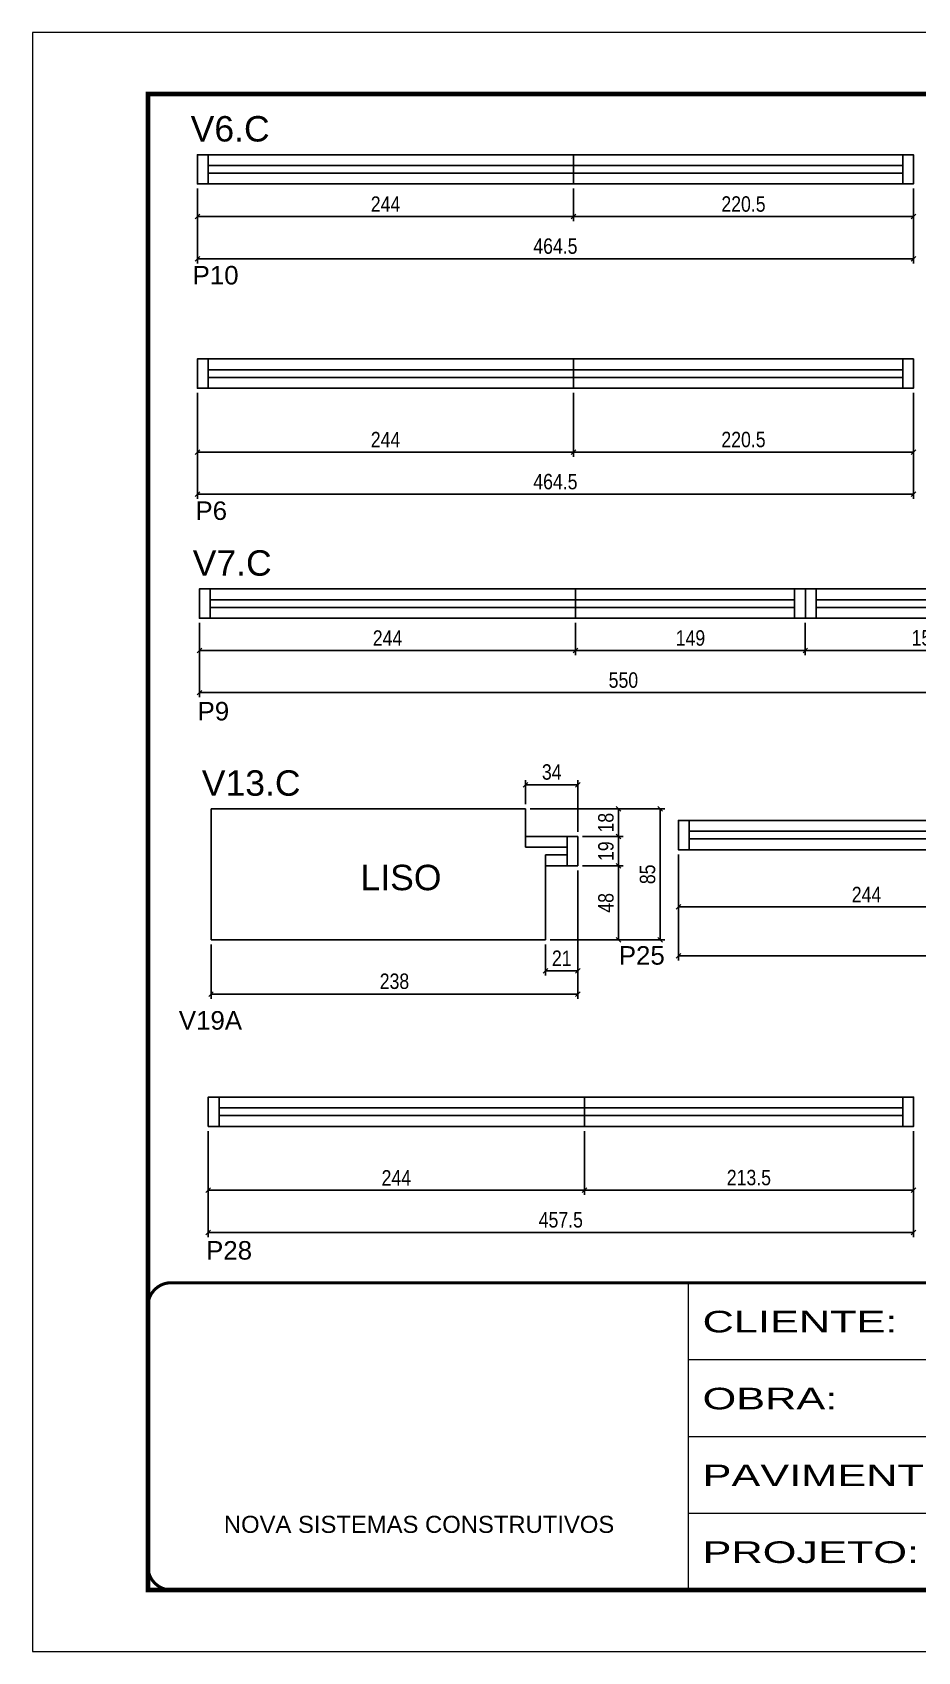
# Model space of a CAD drawing. Header units: millimetres. Extents: x 2437 to 8691, y -1523 to 4121.
# Drawn here: x 5621 to 6195, y 1922 to 2972 of the extents above; entities that cross this region are included whole.
import ezdxf

# ---------------------------------------------------------------- set-up
doc = ezdxf.new("R2010")
doc.units = ezdxf.units.MM
doc.linetypes.add('CONTINUO', pattern=[0])
doc.linetypes.add('DASHED', pattern=[0.75, 0.5, -0.25])
for name, color, linetype in [('5', 5, 'Continuous'), ('COTA', 241, 'Continuous'), ('NOMENCLATURA', 7, 'Continuous'), ('Painéis', 200, 'Continuous'), ('SARR_2.2x7', 40, 'Continuous')]:
    doc.layers.add(name, color=color, linetype=linetype)
doc.layers.add('Folhas', color=255, linetype='Continuous', lineweight=9)
doc.layers.add('SARRAFO DE PRESSAO', color=251, linetype='DASHED', lineweight=9)
doc.styles.add('ARIAL', font='arial.ttf')
doc.styles.add('COTA TECNICA', font='techl___.ttf', dxfattribs={"height": 10})
doc.styles.add('COTA TECNICA-50', font='techl___.ttf', dxfattribs={"height": 10})
doc.styles.get("Standard").update_dxf_attribs({"font": 'arial.ttf'})
doc.styles.add('Tecnologia', font='')
doc.styles.get('Tecnologia').set_extended_font_data('Forgotten Futurist')
doc.dimstyles.new('COTA PAINEL-50', dxfattribs={"dimtxt": 10, "dimasz": 3, "dimexe": 3, "dimexo": 3, "dimgap": 3, "dimtad": 1, "dimdec": 1, "dimzin": 12, "dimdsep": 46, "dimtxsty": 'COTA TECNICA-50', "dimblk1": 'OBLIQUE', "dimblk2": 'OBLIQUE', "dimsah": 1, "dimcen": 0.9, "dimclrd": 4, "dimclre": 4, "dimclrt": 240, "dimadec": 1, "dimazin": 3, "dimtfac": 1, "dimtdec": 1, "dimtmove": 0, "dimatfit": 3, "dimfxl": 1, "dimtolj": 1, "dimtzin": 12, "dimarcsym": 0})
doc.dimstyles.new('PAINEL', dxfattribs={"dimtxt": 10, "dimasz": 3, "dimexe": 3, "dimexo": 3, "dimgap": 3, "dimtad": 1, "dimdec": 1, "dimzin": 12, "dimdsep": 46, "dimtxsty": 'COTA TECNICA', "dimblk1": 'OBLIQUE', "dimblk2": 'OBLIQUE', "dimsah": 1, "dimcen": 0.9, "dimclrd": 4, "dimclre": 4, "dimclrt": 240, "dimadec": 1, "dimazin": 3, "dimtfac": 1, "dimtdec": 1, "dimtmove": 0, "dimatfit": 3, "dimfxl": 1, "dimtolj": 1, "dimtzin": 12, "dimarcsym": 0})

# ---------------------------------------------------------------- blocks, each defined once
blk = doc.blocks.new('9999999999')
at = {"color": 30, "linetype": 'CONTINUO'}
for p, q in [((98564.6, 34230.2), (98564.6, 34429.4)), ((98564.6, 34379.6), (99584, 34379.6)), ((98564.6, 34329.8), (99488, 34329.8)), ((98564.6, 34280), (99488, 34280))]:
    blk.add_line(p, q, dxfattribs=at)
at = {"color": 30, "linetype": 'CONTINUO', "const_width": 2}
blk.add_lwpolyline([(99584, 34230.2), (99584, 34414.4, 0.414214), (99569, 34429.4), (98229, 34429.4, 0.414214), (98214, 34414.4), (98214, 34245.2, 0.414214), (98229, 34230.2), (99584, 34230.2)], format="xyb", dxfattribs=at)
at = {"layer": 'Folhas'}
blk.add_lwpolyline([(98139, 34190.2), (99624, 34190.2), (99624, 35240.2), (98139, 35240.2)], close=True, dxfattribs=at)
at = {"layer": 'Folhas', "color": 30, "const_width": 3}
blk.add_lwpolyline([(98214, 34230.2), (99584, 34230.2), (99584, 35200.2), (98214, 35200.2)], close=True, dxfattribs=at)
at = {"color": 7, "linetype": 'Continuous', "ltscale": 5, "style": 'ARIAL'}
blk.add_text('NOVA SISTEMAS CONSTRUTIVOS', height=11.059, dxfattribs=at).set_placement((98263.2, 34267.2))
at = {"layer": 'Folhas', "color": 7, "style": 'Tecnologia', "width": 1.5}
for s, p in [('CLIENTE:', (98573.7, 34397.2)), ('OBRA:', (98573.7, 34347.3)), ('PAVIMENTO:', (98573.7, 34297.5)), ('PROJETO:', (98573.7, 34247.7))]:
    blk.add_text(s, height=14, dxfattribs=at).set_placement(p)
blk = doc.blocks.new('_Oblique')
at = {"color": 0, "linetype": 'ByBlock', "lineweight": -2}
blk.add_line((-0.5, -0.5), (0.5, 0.5), dxfattribs=at)
blk = doc.blocks.new('*D70')
at = {"layer": 'COTA', "color": 4, "linetype": 'ByBlock', "lineweight": -2, "transparency": 16777216}
for p, q in [((5727.9, 2871), (5727.9, 2849.8)), ((5971.9, 2871), (5971.9, 2849.8)), ((5727.9, 2852.8), (5971.9, 2852.8))]:
    blk.add_line(p, q, dxfattribs=at)
at = {"layer": 'Defpoints', "color": 0, "linetype": 'ByBlock', "transparency": 16777216}
for p in [(5727.9, 2874), (5971.9, 2874), (5971.9, 2852.8)]:
    blk.add_point(p, dxfattribs=at)
at = {"layer": 'COTA', "color": 4, "linetype": 'ByBlock', "lineweight": -2, "transparency": 16777216, "xscale": 3, "yscale": 3, "zscale": 3, "rotation": 180}
blk.add_blockref('_Oblique', (5727.9, 2852.8), dxfattribs=at)
at = {"layer": 'COTA', "color": 4, "linetype": 'ByBlock', "lineweight": -2, "transparency": 16777216, "xscale": 3, "yscale": 3, "zscale": 3}
blk.add_blockref('_Oblique', (5971.9, 2852.8), dxfattribs=at)
at = {"layer": 'COTA', "color": 240, "linetype": 'ByBlock', "transparency": 16777216, "insert": (5849.9, 2860.9), "char_height": 10, "attachment_point": 5, "style": 'COTA TECNICA-50'}
blk.add_mtext('\\A1;244', dxfattribs=at)
blk = doc.blocks.new('*D71')
at = {"layer": 'COTA', "color": 4, "linetype": 'ByBlock', "lineweight": -2, "transparency": 16777216}
for p, q in [((5971.9, 2871), (5971.9, 2849.8)), ((6192.4, 2871), (6192.4, 2849.8)), ((6192.4, 2852.8), (5971.9, 2852.8))]:
    blk.add_line(p, q, dxfattribs=at)
at = {"layer": 'Defpoints', "color": 0, "linetype": 'ByBlock', "transparency": 16777216}
for p in [(5971.9, 2874), (6192.4, 2874), (5971.9, 2852.8)]:
    blk.add_point(p, dxfattribs=at)
at = {"layer": 'COTA', "color": 4, "linetype": 'ByBlock', "lineweight": -2, "transparency": 16777216, "xscale": 3, "yscale": 3, "zscale": 3, "rotation": 180}
blk.add_blockref('_Oblique', (5971.9, 2852.8), dxfattribs=at)
at = {"layer": 'COTA', "color": 4, "linetype": 'ByBlock', "lineweight": -2, "transparency": 16777216, "xscale": 3, "yscale": 3, "zscale": 3}
blk.add_blockref('_Oblique', (6192.4, 2852.8), dxfattribs=at)
at = {"layer": 'COTA', "color": 240, "linetype": 'ByBlock', "transparency": 16777216, "insert": (6082.1, 2860.9), "char_height": 10, "attachment_point": 5, "style": 'COTA TECNICA-50'}
blk.add_mtext('\\A1;220.5', dxfattribs=at)
blk = doc.blocks.new('*D143')
at = {"layer": 'COTA', "color": 4, "lineweight": -2, "transparency": 16777216}
for p, q in [((5727.9, 2871), (5727.9, 2822.5)), ((6192.4, 2871), (6192.4, 2822.5)), ((5727.9, 2825.5), (6192.4, 2825.5))]:
    blk.add_line(p, q, dxfattribs=at)
at = {"layer": 'Defpoints', "color": 0, "transparency": 16777216}
for p in [(5727.9, 2874), (6192.4, 2874), (6192.4, 2825.5)]:
    blk.add_point(p, dxfattribs=at)
at = {"layer": 'COTA', "color": 4, "lineweight": -2, "transparency": 16777216, "xscale": 3, "yscale": 3, "zscale": 3, "rotation": 180}
blk.add_blockref('_Oblique', (5727.9, 2825.5), dxfattribs=at)
at = {"layer": 'COTA', "color": 4, "lineweight": -2, "transparency": 16777216, "xscale": 3, "yscale": 3, "zscale": 3}
blk.add_blockref('_Oblique', (6192.4, 2825.5), dxfattribs=at)
at = {"layer": 'COTA', "color": 240, "transparency": 16777216, "insert": (5960.1, 2833.6), "char_height": 10, "attachment_point": 5, "style": 'COTA TECNICA'}
blk.add_mtext('\\A1;464.5', dxfattribs=at)
blk = doc.blocks.new('*D74')
at = {"layer": 'COTA', "color": 4, "linetype": 'ByBlock', "lineweight": -2, "transparency": 16777216}
for p, q in [((5727.9, 2738.5), (5727.9, 2697.1)), ((5971.9, 2738.5), (5971.9, 2697.1)), ((5727.9, 2700.1), (5971.9, 2700.1))]:
    blk.add_line(p, q, dxfattribs=at)
at = {"layer": 'Defpoints', "color": 0, "linetype": 'ByBlock', "transparency": 16777216}
for p in [(5727.9, 2741.5), (5971.9, 2741.5), (5971.9, 2700.1)]:
    blk.add_point(p, dxfattribs=at)
at = {"layer": 'COTA', "color": 4, "linetype": 'ByBlock', "lineweight": -2, "transparency": 16777216, "xscale": 3, "yscale": 3, "zscale": 3, "rotation": 180}
blk.add_blockref('_Oblique', (5727.9, 2700.1), dxfattribs=at)
at = {"layer": 'COTA', "color": 4, "linetype": 'ByBlock', "lineweight": -2, "transparency": 16777216, "xscale": 3, "yscale": 3, "zscale": 3}
blk.add_blockref('_Oblique', (5971.9, 2700.1), dxfattribs=at)
at = {"layer": 'COTA', "color": 240, "linetype": 'ByBlock', "transparency": 16777216, "insert": (5849.9, 2708.2), "char_height": 10, "attachment_point": 5, "style": 'COTA TECNICA-50'}
blk.add_mtext('\\A1;244', dxfattribs=at)
blk = doc.blocks.new('*D75')
at = {"layer": 'COTA', "color": 4, "linetype": 'ByBlock', "lineweight": -2, "transparency": 16777216}
for p, q in [((5971.9, 2738.5), (5971.9, 2697.1)), ((6192.4, 2738.5), (6192.4, 2697.1)), ((6192.4, 2700.1), (5971.9, 2700.1))]:
    blk.add_line(p, q, dxfattribs=at)
at = {"layer": 'Defpoints', "color": 0, "linetype": 'ByBlock', "transparency": 16777216}
for p in [(5971.9, 2741.5), (6192.4, 2741.5), (5971.9, 2700.1)]:
    blk.add_point(p, dxfattribs=at)
at = {"layer": 'COTA', "color": 4, "linetype": 'ByBlock', "lineweight": -2, "transparency": 16777216, "xscale": 3, "yscale": 3, "zscale": 3, "rotation": 180}
blk.add_blockref('_Oblique', (5971.9, 2700.1), dxfattribs=at)
at = {"layer": 'COTA', "color": 4, "linetype": 'ByBlock', "lineweight": -2, "transparency": 16777216, "xscale": 3, "yscale": 3, "zscale": 3}
blk.add_blockref('_Oblique', (6192.4, 2700.1), dxfattribs=at)
at = {"layer": 'COTA', "color": 240, "linetype": 'ByBlock', "transparency": 16777216, "insert": (6082.1, 2708.2), "char_height": 10, "attachment_point": 5, "style": 'COTA TECNICA-50'}
blk.add_mtext('\\A1;220.5', dxfattribs=at)
blk = doc.blocks.new('*D145')
at = {"layer": 'COTA', "color": 4, "lineweight": -2, "transparency": 16777216}
for p, q in [((5727.9, 2738.5), (5727.9, 2669.8)), ((6192.4, 2738.5), (6192.4, 2669.8)), ((5727.9, 2672.8), (6192.4, 2672.8))]:
    blk.add_line(p, q, dxfattribs=at)
at = {"layer": 'Defpoints', "color": 0, "transparency": 16777216}
for p in [(5727.9, 2741.5), (6192.4, 2741.5), (6192.4, 2672.8)]:
    blk.add_point(p, dxfattribs=at)
at = {"layer": 'COTA', "color": 4, "lineweight": -2, "transparency": 16777216, "xscale": 3, "yscale": 3, "zscale": 3, "rotation": 180}
blk.add_blockref('_Oblique', (5727.9, 2672.8), dxfattribs=at)
at = {"layer": 'COTA', "color": 4, "lineweight": -2, "transparency": 16777216, "xscale": 3, "yscale": 3, "zscale": 3}
blk.add_blockref('_Oblique', (6192.4, 2672.8), dxfattribs=at)
at = {"layer": 'COTA', "color": 240, "transparency": 16777216, "insert": (5960.1, 2680.9), "char_height": 10, "attachment_point": 5, "style": 'COTA TECNICA'}
blk.add_mtext('\\A1;464.5', dxfattribs=at)
blk = doc.blocks.new('*D78')
at = {"layer": 'COTA', "color": 4, "linetype": 'ByBlock', "lineweight": -2, "transparency": 16777216}
for p, q in [((6039.9, 2439.2), (6039.9, 2402.2)), ((6283.9, 2439.2), (6283.9, 2402.2)), ((6039.9, 2405.2), (6283.9, 2405.2))]:
    blk.add_line(p, q, dxfattribs=at)
at = {"layer": 'Defpoints', "color": 0, "linetype": 'ByBlock', "transparency": 16777216}
for p in [(6039.9, 2442.2), (6283.9, 2442.2), (6283.9, 2405.2)]:
    blk.add_point(p, dxfattribs=at)
at = {"layer": 'COTA', "color": 4, "linetype": 'ByBlock', "lineweight": -2, "transparency": 16777216, "xscale": 3, "yscale": 3, "zscale": 3, "rotation": 180}
blk.add_blockref('_Oblique', (6039.9, 2405.2), dxfattribs=at)
at = {"layer": 'COTA', "color": 4, "linetype": 'ByBlock', "lineweight": -2, "transparency": 16777216, "xscale": 3, "yscale": 3, "zscale": 3}
blk.add_blockref('_Oblique', (6283.9, 2405.2), dxfattribs=at)
at = {"layer": 'COTA', "color": 240, "linetype": 'ByBlock', "transparency": 16777216, "insert": (6161.9, 2413.2), "char_height": 10, "attachment_point": 5, "style": 'COTA TECNICA-50'}
blk.add_mtext('\\A1;244', dxfattribs=at)
blk = doc.blocks.new('*D152')
at = {"layer": 'COTA', "color": 4, "lineweight": -2, "transparency": 16777216}
for p, q in [((6039.9, 2439.2), (6039.9, 2370.5)), ((6430.4, 2439.2), (6430.4, 2370.5)), ((6039.9, 2373.5), (6430.4, 2373.5))]:
    blk.add_line(p, q, dxfattribs=at)
at = {"layer": 'Defpoints', "color": 0, "transparency": 16777216}
for p in [(6039.9, 2442.2), (6430.4, 2442.2), (6430.4, 2373.5)]:
    blk.add_point(p, dxfattribs=at)
at = {"layer": 'COTA', "color": 4, "lineweight": -2, "transparency": 16777216, "xscale": 3, "yscale": 3, "zscale": 3, "rotation": 180}
blk.add_blockref('_Oblique', (6039.9, 2373.5), dxfattribs=at)
at = {"layer": 'COTA', "color": 4, "lineweight": -2, "transparency": 16777216, "xscale": 3, "yscale": 3, "zscale": 3}
blk.add_blockref('_Oblique', (6430.4, 2373.5), dxfattribs=at)
at = {"layer": 'COTA', "color": 240, "transparency": 16777216, "insert": (6235.2, 2381.8), "char_height": 10, "attachment_point": 5, "style": 'COTA TECNICA'}
blk.add_mtext('\\A1;390.5', dxfattribs=at)
blk = doc.blocks.new('*D83')
at = {"layer": 'COTA', "color": 4, "linetype": 'ByBlock', "lineweight": -2, "transparency": 16777216}
for p, q in [((5734.9, 2259.8), (5734.9, 2218.4)), ((5978.9, 2259.8), (5978.9, 2218.4)), ((5734.9, 2221.4), (5978.9, 2221.4))]:
    blk.add_line(p, q, dxfattribs=at)
at = {"layer": 'Defpoints', "color": 0, "linetype": 'ByBlock', "transparency": 16777216}
for p in [(5734.9, 2262.8), (5978.9, 2262.8), (5978.9, 2221.4)]:
    blk.add_point(p, dxfattribs=at)
at = {"layer": 'COTA', "color": 4, "linetype": 'ByBlock', "lineweight": -2, "transparency": 16777216, "xscale": 3, "yscale": 3, "zscale": 3, "rotation": 180}
blk.add_blockref('_Oblique', (5734.9, 2221.4), dxfattribs=at)
at = {"layer": 'COTA', "color": 4, "linetype": 'ByBlock', "lineweight": -2, "transparency": 16777216, "xscale": 3, "yscale": 3, "zscale": 3}
blk.add_blockref('_Oblique', (5978.9, 2221.4), dxfattribs=at)
at = {"layer": 'COTA', "color": 240, "linetype": 'ByBlock', "transparency": 16777216, "insert": (5856.9, 2229.5), "char_height": 10, "attachment_point": 5, "style": 'COTA TECNICA-50'}
blk.add_mtext('\\A1;244', dxfattribs=at)
blk = doc.blocks.new('*D84')
at = {"layer": 'COTA', "color": 4, "linetype": 'ByBlock', "lineweight": -2, "transparency": 16777216}
for p, q in [((5978.9, 2259.8), (5978.9, 2218.4)), ((6192.4, 2259.8), (6192.4, 2218.4)), ((6192.4, 2221.4), (5978.9, 2221.4))]:
    blk.add_line(p, q, dxfattribs=at)
at = {"layer": 'Defpoints', "color": 0, "linetype": 'ByBlock', "transparency": 16777216}
for p in [(5978.9, 2262.8), (6192.4, 2262.8), (5978.9, 2221.4)]:
    blk.add_point(p, dxfattribs=at)
at = {"layer": 'COTA', "color": 4, "linetype": 'ByBlock', "lineweight": -2, "transparency": 16777216, "xscale": 3, "yscale": 3, "zscale": 3, "rotation": 180}
blk.add_blockref('_Oblique', (5978.9, 2221.4), dxfattribs=at)
at = {"layer": 'COTA', "color": 4, "linetype": 'ByBlock', "lineweight": -2, "transparency": 16777216, "xscale": 3, "yscale": 3, "zscale": 3}
blk.add_blockref('_Oblique', (6192.4, 2221.4), dxfattribs=at)
at = {"layer": 'COTA', "color": 240, "linetype": 'ByBlock', "transparency": 16777216, "insert": (6085.6, 2229.6), "char_height": 10, "attachment_point": 5, "style": 'COTA TECNICA-50'}
blk.add_mtext('\\A1;213.5', dxfattribs=at)
blk = doc.blocks.new('*D154')
at = {"layer": 'COTA', "color": 4, "lineweight": -2, "transparency": 16777216}
for p, q in [((5734.9, 2259.8), (5734.9, 2191.1)), ((6192.4, 2259.8), (6192.4, 2191.1)), ((5734.9, 2194.1), (6192.4, 2194.1))]:
    blk.add_line(p, q, dxfattribs=at)
at = {"layer": 'Defpoints', "color": 0, "transparency": 16777216}
for p in [(5734.9, 2262.8), (6192.4, 2262.8), (6192.4, 2194.1)]:
    blk.add_point(p, dxfattribs=at)
at = {"layer": 'COTA', "color": 4, "lineweight": -2, "transparency": 16777216, "xscale": 3, "yscale": 3, "zscale": 3, "rotation": 180}
blk.add_blockref('_Oblique', (5734.9, 2194.1), dxfattribs=at)
at = {"layer": 'COTA', "color": 4, "lineweight": -2, "transparency": 16777216, "xscale": 3, "yscale": 3, "zscale": 3}
blk.add_blockref('_Oblique', (6192.4, 2194.1), dxfattribs=at)
at = {"layer": 'COTA', "color": 240, "transparency": 16777216, "insert": (5963.6, 2202.2), "char_height": 10, "attachment_point": 5, "style": 'COTA TECNICA'}
blk.add_mtext('\\A1;457.5', dxfattribs=at)
blk = doc.blocks.new('*D97')
at = {"layer": 'COTA', "color": 4, "linetype": 'ByBlock', "lineweight": -2, "transparency": 16777216}
for p, q in [((5729.2, 2589.4), (5729.2, 2568.4)), ((5973.2, 2589.4), (5973.2, 2568.4)), ((5729.2, 2571.4), (5973.2, 2571.4))]:
    blk.add_line(p, q, dxfattribs=at)
at = {"layer": 'Defpoints', "color": 0, "linetype": 'ByBlock', "transparency": 16777216}
for p in [(5729.2, 2592.4), (5973.2, 2592.4), (5973.2, 2571.4)]:
    blk.add_point(p, dxfattribs=at)
at = {"layer": 'COTA', "color": 4, "linetype": 'ByBlock', "lineweight": -2, "transparency": 16777216, "xscale": 3, "yscale": 3, "zscale": 3, "rotation": 180}
blk.add_blockref('_Oblique', (5729.2, 2571.4), dxfattribs=at)
at = {"layer": 'COTA', "color": 4, "linetype": 'ByBlock', "lineweight": -2, "transparency": 16777216, "xscale": 3, "yscale": 3, "zscale": 3}
blk.add_blockref('_Oblique', (5973.2, 2571.4), dxfattribs=at)
at = {"layer": 'COTA', "color": 240, "linetype": 'ByBlock', "transparency": 16777216, "insert": (5851.2, 2579.5), "char_height": 10, "attachment_point": 5, "style": 'COTA TECNICA-50'}
blk.add_mtext('\\A1;244', dxfattribs=at)
blk = doc.blocks.new('*D20')
at = {"layer": 'COTA', "color": 4, "linetype": 'ByBlock', "lineweight": -2, "transparency": 16777216}
for p, q in [((5973.2, 2589.4), (5973.2, 2568.4)), ((6122.2, 2589.4), (6122.2, 2568.4)), ((5973.2, 2571.4), (6122.2, 2571.4))]:
    blk.add_line(p, q, dxfattribs=at)
at = {"layer": 'Defpoints', "color": 0, "linetype": 'ByBlock', "transparency": 16777216}
for p in [(5973.2, 2592.4), (6122.2, 2592.4), (6122.2, 2571.4)]:
    blk.add_point(p, dxfattribs=at)
at = {"layer": 'COTA', "color": 4, "linetype": 'ByBlock', "lineweight": -2, "transparency": 16777216, "xscale": 3, "yscale": 3, "zscale": 3, "rotation": 180}
blk.add_blockref('_Oblique', (5973.2, 2571.4), dxfattribs=at)
at = {"layer": 'COTA', "color": 4, "linetype": 'ByBlock', "lineweight": -2, "transparency": 16777216, "xscale": 3, "yscale": 3, "zscale": 3}
blk.add_blockref('_Oblique', (6122.2, 2571.4), dxfattribs=at)
at = {"layer": 'COTA', "color": 240, "linetype": 'ByBlock', "transparency": 16777216, "insert": (6047.7, 2579.5), "char_height": 10, "attachment_point": 5, "style": 'COTA TECNICA-50'}
blk.add_mtext('\\A1;149', dxfattribs=at)
blk = doc.blocks.new('*D21')
at = {"layer": 'COTA', "color": 4, "linetype": 'ByBlock', "lineweight": -2, "transparency": 16777216}
for p, q in [((6122.2, 2589.4), (6122.2, 2568.4)), ((6279.2, 2589.4), (6279.2, 2568.4)), ((6279.2, 2571.4), (6122.2, 2571.4))]:
    blk.add_line(p, q, dxfattribs=at)
at = {"layer": 'Defpoints', "color": 0, "linetype": 'ByBlock', "transparency": 16777216}
for p in [(6122.2, 2592.4), (6279.2, 2592.4), (6122.2, 2571.4)]:
    blk.add_point(p, dxfattribs=at)
at = {"layer": 'COTA', "color": 4, "linetype": 'ByBlock', "lineweight": -2, "transparency": 16777216, "xscale": 3, "yscale": 3, "zscale": 3, "rotation": 180}
blk.add_blockref('_Oblique', (6122.2, 2571.4), dxfattribs=at)
at = {"layer": 'COTA', "color": 4, "linetype": 'ByBlock', "lineweight": -2, "transparency": 16777216, "xscale": 3, "yscale": 3, "zscale": 3}
blk.add_blockref('_Oblique', (6279.2, 2571.4), dxfattribs=at)
at = {"layer": 'COTA', "color": 240, "linetype": 'ByBlock', "transparency": 16777216, "insert": (6200.7, 2579.6), "char_height": 10, "attachment_point": 5, "style": 'COTA TECNICA-50'}
blk.add_mtext('\\A1;157', dxfattribs=at)
blk = doc.blocks.new('*D109')
at = {"layer": 'COTA', "color": 4, "lineweight": -2, "transparency": 16777216}
for p, q in [((5729.2, 2589.4), (5729.2, 2541.1)), ((6279.2, 2589.4), (6279.2, 2541.1)), ((5729.2, 2544.1), (6279.2, 2544.1))]:
    blk.add_line(p, q, dxfattribs=at)
at = {"layer": 'Defpoints', "color": 0, "transparency": 16777216}
for p in [(5729.2, 2592.4), (6279.2, 2592.4), (6279.2, 2544.1)]:
    blk.add_point(p, dxfattribs=at)
at = {"layer": 'COTA', "color": 4, "lineweight": -2, "transparency": 16777216, "xscale": 3, "yscale": 3, "zscale": 3, "rotation": 180}
blk.add_blockref('_Oblique', (5729.2, 2544.1), dxfattribs=at)
at = {"layer": 'COTA', "color": 4, "lineweight": -2, "transparency": 16777216, "xscale": 3, "yscale": 3, "zscale": 3}
blk.add_blockref('_Oblique', (6279.2, 2544.1), dxfattribs=at)
at = {"layer": 'COTA', "color": 240, "transparency": 16777216, "insert": (6004.2, 2552.2), "char_height": 10, "attachment_point": 5, "style": 'COTA TECNICA'}
blk.add_mtext('\\A1;550', dxfattribs=at)
blk = doc.blocks.new('*D191')
at = {"layer": 'COTA', "color": 4, "lineweight": -2, "transparency": 16777216}
for p, q in [((5974.7, 2398.8), (5974.7, 2345.6)), ((5736.7, 2380.8), (5736.7, 2345.6)), ((5736.7, 2348.6), (5974.7, 2348.6))]:
    blk.add_line(p, q, dxfattribs=at)
at = {"layer": 'Defpoints', "color": 0, "transparency": 16777216}
for p in [(5974.7, 2401.8), (5736.7, 2383.8), (5974.7, 2348.6)]:
    blk.add_point(p, dxfattribs=at)
at = {"layer": 'COTA', "color": 4, "lineweight": -2, "transparency": 16777216, "xscale": 3, "yscale": 3, "zscale": 3, "rotation": 180}
blk.add_blockref('_Oblique', (5736.7, 2348.6), dxfattribs=at)
at = {"layer": 'COTA', "color": 4, "lineweight": -2, "transparency": 16777216, "xscale": 3, "yscale": 3, "zscale": 3}
blk.add_blockref('_Oblique', (5974.7, 2348.6), dxfattribs=at)
at = {"layer": 'COTA', "color": 240, "transparency": 16777216, "insert": (5855.7, 2356.9), "char_height": 10, "attachment_point": 5, "style": 'COTA TECNICA-50'}
blk.add_mtext('\\A1;238', dxfattribs=at)
blk = doc.blocks.new('*D192')
at = {"layer": 'COTA', "color": 4, "lineweight": -2, "transparency": 16777216}
for p, q in [((5943.7, 2468.8), (6004, 2468.8)), ((6001, 2468.8), (6001, 2450.8)), ((5977.7, 2450.8), (6004, 2450.8))]:
    blk.add_line(p, q, dxfattribs=at)
at = {"layer": 'Defpoints', "color": 0, "transparency": 16777216}
for p in [(5940.7, 2468.8), (5974.7, 2450.8), (6001, 2450.8)]:
    blk.add_point(p, dxfattribs=at)
at = {"layer": 'COTA', "color": 4, "lineweight": -2, "transparency": 16777216, "xscale": 3, "yscale": 3, "zscale": 3}
for p, rotation in [((6001, 2468.8), 90), ((6001, 2450.8), 270)]:
    blk.add_blockref('_Oblique', p, dxfattribs=dict(at, rotation=rotation))
at = {"layer": 'COTA', "color": 240, "transparency": 16777216, "insert": (5992.9, 2459.8), "char_height": 10, "attachment_point": 5, "rotation": 90, "style": 'COTA TECNICA-50'}
blk.add_mtext('\\A1;18', dxfattribs=at)
blk = doc.blocks.new('*D193')
at = {"layer": 'COTA', "color": 4, "lineweight": -2, "transparency": 16777216}
for p, q in [((5977.7, 2431.8), (6004, 2431.8)), ((6001, 2431.8), (6001, 2383.8)), ((5956.7, 2383.8), (6004, 2383.8))]:
    blk.add_line(p, q, dxfattribs=at)
at = {"layer": 'Defpoints', "color": 0, "transparency": 16777216}
for p in [(5974.7, 2431.8), (5953.7, 2383.8), (6001, 2383.8)]:
    blk.add_point(p, dxfattribs=at)
at = {"layer": 'COTA', "color": 4, "lineweight": -2, "transparency": 16777216, "xscale": 3, "yscale": 3, "zscale": 3}
for p, rotation in [((6001, 2431.8), 90), ((6001, 2383.8), 270)]:
    blk.add_blockref('_Oblique', p, dxfattribs=dict(at, rotation=rotation))
at = {"layer": 'COTA', "color": 240, "transparency": 16777216, "insert": (5992.9, 2407.8), "char_height": 10, "attachment_point": 5, "rotation": 90, "style": 'COTA TECNICA-50'}
blk.add_mtext('\\A1;48', dxfattribs=at)
blk = doc.blocks.new('*D194')
at = {"layer": 'COTA', "color": 4, "lineweight": -2, "transparency": 16777216}
for p, q in [((5943.7, 2468.8), (6031, 2468.8)), ((6028, 2383.8), (6028, 2468.8)), ((5956.7, 2383.8), (6031, 2383.8))]:
    blk.add_line(p, q, dxfattribs=at)
at = {"layer": 'Defpoints', "color": 0, "transparency": 16777216}
for p in [(5940.7, 2468.8), (6028, 2468.8), (5953.7, 2383.8)]:
    blk.add_point(p, dxfattribs=at)
at = {"layer": 'COTA', "color": 4, "lineweight": -2, "transparency": 16777216, "xscale": 3, "yscale": 3, "zscale": 3}
for p, rotation in [((6028, 2468.8), 90), ((6028, 2383.8), 270)]:
    blk.add_blockref('_Oblique', p, dxfattribs=dict(at, rotation=rotation))
at = {"layer": 'COTA', "color": 240, "transparency": 16777216, "insert": (6019.9, 2426.3), "char_height": 10, "attachment_point": 5, "rotation": 90, "style": 'COTA TECNICA-50'}
blk.add_mtext('\\A1;85', dxfattribs=at)
blk = doc.blocks.new('*D195')
at = {"layer": 'COTA', "color": 4, "lineweight": -2, "transparency": 16777216}
for p, q in [((5974.7, 2428.8), (5974.7, 2360.8)), ((5953.7, 2380.8), (5953.7, 2360.8)), ((5974.7, 2363.8), (5953.7, 2363.8))]:
    blk.add_line(p, q, dxfattribs=at)
at = {"layer": 'Defpoints', "color": 0, "transparency": 16777216}
for p in [(5974.7, 2431.8), (5953.7, 2383.8), (5953.7, 2363.8)]:
    blk.add_point(p, dxfattribs=at)
at = {"layer": 'COTA', "color": 4, "lineweight": -2, "transparency": 16777216, "xscale": 3, "yscale": 3, "zscale": 3, "rotation": 180}
blk.add_blockref('_Oblique', (5953.7, 2363.8), dxfattribs=at)
at = {"layer": 'COTA', "color": 4, "lineweight": -2, "transparency": 16777216, "xscale": 3, "yscale": 3, "zscale": 3}
blk.add_blockref('_Oblique', (5974.7, 2363.8), dxfattribs=at)
at = {"layer": 'COTA', "color": 240, "transparency": 16777216, "insert": (5964.2, 2371.9), "char_height": 10, "attachment_point": 5, "style": 'COTA TECNICA-50'}
blk.add_mtext('\\A1;21', dxfattribs=at)
blk = doc.blocks.new('*D196')
at = {"layer": 'COTA', "color": 4, "lineweight": -2, "transparency": 16777216}
for p, q in [((5977.7, 2450.8), (6004, 2450.8)), ((6001, 2431.8), (6001, 2450.8)), ((5977.7, 2431.8), (6004, 2431.8))]:
    blk.add_line(p, q, dxfattribs=at)
at = {"layer": 'Defpoints', "color": 0, "transparency": 16777216}
for p in [(5974.7, 2450.8), (6001, 2450.8), (5974.7, 2431.8)]:
    blk.add_point(p, dxfattribs=at)
at = {"layer": 'COTA', "color": 4, "lineweight": -2, "transparency": 16777216, "xscale": 3, "yscale": 3, "zscale": 3}
for p, rotation in [((6001, 2450.8), 90), ((6001, 2431.8), 270)]:
    blk.add_blockref('_Oblique', p, dxfattribs=dict(at, rotation=rotation))
at = {"layer": 'COTA', "color": 240, "transparency": 16777216, "insert": (5992.9, 2441.3), "char_height": 10, "attachment_point": 5, "rotation": 90, "style": 'COTA TECNICA-50'}
blk.add_mtext('\\A1;19', dxfattribs=at)
blk = doc.blocks.new('*D197')
at = {"layer": 'COTA', "color": 4, "lineweight": -2, "transparency": 16777216}
for p, q in [((5940.7, 2471.8), (5940.7, 2487.4)), ((5940.7, 2484.4), (5974.7, 2484.4)), ((5974.7, 2453.8), (5974.7, 2487.4))]:
    blk.add_line(p, q, dxfattribs=at)
at = {"layer": 'Defpoints', "color": 0, "transparency": 16777216}
for p in [(5974.7, 2484.4), (5940.7, 2468.8), (5974.7, 2450.8)]:
    blk.add_point(p, dxfattribs=at)
at = {"layer": 'COTA', "color": 4, "lineweight": -2, "transparency": 16777216, "xscale": 3, "yscale": 3, "zscale": 3, "rotation": 180}
blk.add_blockref('_Oblique', (5940.7, 2484.4), dxfattribs=at)
at = {"layer": 'COTA', "color": 4, "lineweight": -2, "transparency": 16777216, "xscale": 3, "yscale": 3, "zscale": 3}
blk.add_blockref('_Oblique', (5974.7, 2484.4), dxfattribs=at)
at = {"layer": 'COTA', "color": 240, "transparency": 16777216, "insert": (5957.7, 2492.6), "char_height": 10, "attachment_point": 5, "style": 'COTA TECNICA-50'}
blk.add_mtext('\\A1;34', dxfattribs=at)

msp = doc.modelspace()

# ---------------------------------------------------------------- linework, layer by layer
at = {"layer": 'Painéis'}
for p, q in [((5790.71, 2468.84), (5736.71, 2468.84)), ((5736.71, 2468.84), (5736.71, 2383.84)), ((5940.71, 2468.84), (5790.71, 2468.84)), ((5940.71, 2450.84), (5940.71, 2468.84)), ((5974.71, 2450.84), (5940.71, 2450.84)), ((5974.71, 2431.84), (5974.71, 2450.84)), ((5953.72, 2383.84), (5953.71, 2431.84)), ((5953.71, 2431.84), (5974.71, 2431.84)), ((5736.71, 2383.84), (5953.72, 2383.84))]:
    msp.add_line(p, q, dxfattribs=at)
for points in [[(5971.89, 2873.95), (5727.89, 2873.95), (5727.89, 2892.95), (5971.89, 2892.95)], [(5971.89, 2892.95), (5971.89, 2892.95), (5971.89, 2873.95), (5971.89, 2873.95)], [(5971.89, 2892.95), (6192.37, 2892.95), (6192.37, 2873.95), (5971.89, 2873.95)], [(5971.89, 2741.47), (5727.89, 2741.47), (5727.89, 2760.47), (5971.89, 2760.47)], [(5971.89, 2760.47), (5971.89, 2760.47), (5971.89, 2741.47), (5971.89, 2741.47)], [(5971.89, 2760.47), (6192.37, 2760.47), (6192.37, 2741.47), (5971.89, 2741.47)], [(5973.23, 2592.4), (5729.23, 2592.4), (5729.23, 2611.4), (5973.23, 2611.4)], [(5973.23, 2611.4), (6122.23, 2611.4), (6122.23, 2592.4), (5973.23, 2592.4)], [(6122.23, 2611.4), (6279.21, 2611.4), (6279.21, 2592.4), (6122.23, 2592.4)], [(6283.94, 2442.22), (6039.94, 2442.22), (6039.94, 2461.22), (6283.94, 2461.22)], [(5978.9, 2262.82), (5734.9, 2262.82), (5734.9, 2281.82), (5978.9, 2281.82)], [(5978.9, 2281.82), (5978.9, 2281.82), (5978.9, 2262.82), (5978.9, 2262.82)], [(5978.9, 2281.82), (6192.39, 2281.82), (6192.39, 2262.82), (5978.9, 2262.82)]]:
    msp.add_lwpolyline(points, close=True, dxfattribs=at)
at = {"layer": 'SARR_2.2x7', "linetype": 'Continuous'}
for p, q in [((5734.89, 2892.95), (5734.89, 2873.95)), ((6185.37, 2892.95), (6185.37, 2873.95)), ((5971.89, 2885.95), (5734.89, 2885.95)), ((5734.89, 2880.95), (5971.89, 2880.95)), ((5971.89, 2885.95), (6185.37, 2885.95)), ((5971.89, 2880.95), (6185.37, 2880.95)), ((5734.89, 2760.47), (5734.89, 2741.47)), ((5971.89, 2753.47), (5734.89, 2753.47)), ((5971.89, 2753.47), (6185.37, 2753.47)), ((6185.37, 2760.47), (6185.37, 2741.47)), ((5734.89, 2748.47), (5971.89, 2748.47)), ((5971.89, 2748.47), (6185.37, 2748.47)), ((5736.23, 2611.4), (5736.23, 2592.4)), ((5973.23, 2604.4), (5736.23, 2604.4)), ((6115.23, 2604.4), (5973.23, 2604.4)), ((6115.23, 2611.4), (6115.23, 2592.4)), ((6129.23, 2611.4), (6129.23, 2592.4)), ((6129.23, 2604.4), (6272.21, 2604.4)), ((5736.23, 2599.4), (5973.23, 2599.4)), ((5973.23, 2599.4), (6115.23, 2599.4)), ((6129.23, 2599.4), (6272.21, 2599.4)), ((6046.94, 2461.22), (6046.94, 2442.22)), ((5967.71, 2431.84), (5967.71, 2450.84)), ((6283.94, 2454.22), (6046.94, 2454.22)), ((6046.94, 2449.22), (6283.94, 2449.22)), ((5967.71, 2443.84), (5940.71, 2443.84)), ((5953.71, 2438.84), (5967.71, 2438.84)), ((5741.9, 2281.82), (5741.9, 2262.82)), ((6185.39, 2281.82), (6185.39, 2262.82)), ((5978.9, 2274.82), (5741.9, 2274.82)), ((5741.9, 2269.82), (5978.9, 2269.82)), ((5978.9, 2274.82), (6185.39, 2274.82)), ((5978.9, 2269.82), (6185.39, 2269.82))]:
    msp.add_line(p, q, dxfattribs=at)
at = {"layer": 'SARR_2.2x7'}
for p, q in [((5940.71, 2443.84), (5940.71, 2450.84)), ((5953.71, 2438.84), (5953.71, 2431.84))]:
    msp.add_line(p, q, dxfattribs=at)

# ---------------------------------------------------------------- block references
at = {"layer": 'SARRAFO DE PRESSAO', "color": 6, "linetype": 'ByBlock'}
msp.add_blockref('9999999999', (-92518.14, -32267.94), dxfattribs=at)

# ---------------------------------------------------------------- texts
at = {"layer": '5', "linetype": 'Continuous'}
for s, p in [('P10', (5724.77, 2808.81)), ('P6', (5726.6, 2656.11)), ('P9', (5727.99, 2526.1)), ('P25', (6001.21, 2367.73)), ('V19A', (5715.84, 2325.6)), ('P28', (5733.5, 2176.47))]:
    msp.add_text(s, height=12, rotation=359.99996, dxfattribs=at).set_placement(p)
at = {"layer": 'NOMENCLATURA', "linetype": 'Continuous'}
for s, p in [('V6.C', (5723.5, 2901.5)), ('V7.C', (5724.84, 2619.94)), ('V13.C', (5730.74, 2477.26)), ('LISO', (5833.68, 2416))]:
    msp.add_text(s, height=16.5, dxfattribs=at).set_placement(p)

# ---------------------------------------------------------------- dimensions: what is measured, and where the dimension line sits
at = {"layer": 'COTA', "color": 1, "linetype": 'ByBlock'}
for base, p1, p2, picture, middle in [((5971.89, 2852.78), (5727.89, 2873.95), (5971.89, 2873.95), '*D70', (5849.89, 2860.85)), ((5971.89, 2852.78), (6192.37, 2873.95), (5971.89, 2873.95), '*D71', (6082.13, 2860.89)), ((5971.89, 2700.08), (5727.89, 2741.47), (5971.89, 2741.47), '*D74', (5849.89, 2708.15)), ((5971.89, 2700.08), (6192.37, 2741.47), (5971.89, 2741.47), '*D75', (6082.13, 2708.19)), ((5973.23, 2571.45), (5729.23, 2592.4), (5973.23, 2592.4), '*D97', (5851.23, 2579.52)), ((6122.23, 2571.45), (5973.23, 2592.4), (6122.23, 2592.4), '*D20', (6047.73, 2579.55)), ((6122.23, 2571.45), (6279.21, 2592.4), (6122.23, 2592.4), '*D21', (6200.72, 2579.56)), ((6283.94, 2405.17), (6039.94, 2442.22), (6283.94, 2442.22), '*D78', (6161.94, 2413.25)), ((5978.9, 2221.43), (5734.9, 2262.82), (5978.9, 2262.82), '*D83', (5856.9, 2229.5)), ((5978.9, 2221.43), (6192.39, 2262.82), (5978.9, 2262.82), '*D84', (6085.65, 2229.65))]:
    dim = msp.add_linear_dim(base=base, p1=p1, p2=p2, dimstyle='COTA PAINEL-50', override={"dimarcsym": 1}, dxfattribs=at)
    dim.commit()
    dim.dimension.update_dxf_attribs({"geometry": picture, "text_midpoint": middle})
at = {"layer": 'COTA', "color": 5}
for base, p1, p2, picture, middle in [((6192.37, 2825.46), (5727.89, 2873.95), (6192.37, 2873.95), '*D143', (5960.13, 2833.57)), ((6192.37, 2672.76), (5727.89, 2741.47), (6192.37, 2741.47), '*D145', (5960.13, 2680.87)), ((6279.21, 2544.12), (5729.23, 2592.4), (6279.21, 2592.4), '*D109', (6004.22, 2552.23)), ((6430.43, 2373.51), (6039.94, 2442.22), (6430.43, 2442.22), '*D152', (6235.19, 2381.76)), ((6192.39, 2194.11), (5734.9, 2262.82), (6192.39, 2262.82), '*D154', (5963.65, 2202.21))]:
    dim = msp.add_linear_dim(base=base, p1=p1, p2=p2, dimstyle='PAINEL', dxfattribs=at)
    dim.commit()
    dim.dimension.update_dxf_attribs({"geometry": picture, "text_midpoint": middle})
at = {"layer": 'COTA'}
for base, p1, p2, picture, middle in [((5974.71, 2484.4), (5940.71, 2468.84), (5974.71, 2450.84), '*D197', (5957.71, 2492.62)), ((5953.72, 2363.81), (5974.71, 2431.84), (5953.72, 2383.84), '*D195', (5964.21, 2371.87)), ((5974.71, 2348.63), (5736.71, 2383.84), (5974.71, 2401.84), '*D191', (5855.71, 2356.87))]:
    dim = msp.add_linear_dim(base=base, p1=p1, p2=p2, dimstyle='COTA PAINEL-50', dxfattribs=at)
    dim.commit()
    dim.dimension.update_dxf_attribs({"geometry": picture, "text_midpoint": middle})
for base, p1, p2, picture, middle in [((6001.03, 2450.84), (5940.71, 2468.84), (5974.71, 2450.84), '*D192', (5992.93, 2459.84)), ((6028.01, 2468.84), (5953.72, 2383.84), (5940.71, 2468.84), '*D194', (6019.88, 2426.34)), ((6001.03, 2450.84), (5974.71, 2431.84), (5974.71, 2450.84), '*D196', (5992.94, 2441.34)), ((6001.03, 2383.84), (5974.71, 2431.84), (5953.72, 2383.84), '*D193', (5992.93, 2407.84))]:
    dim = msp.add_linear_dim(base=base, p1=p1, p2=p2, angle=270, dimstyle='COTA PAINEL-50', dxfattribs=at)
    dim.commit()
    dim.dimension.update_dxf_attribs({"geometry": picture, "text_midpoint": middle})

doc.saveas('drawing.dxf')
